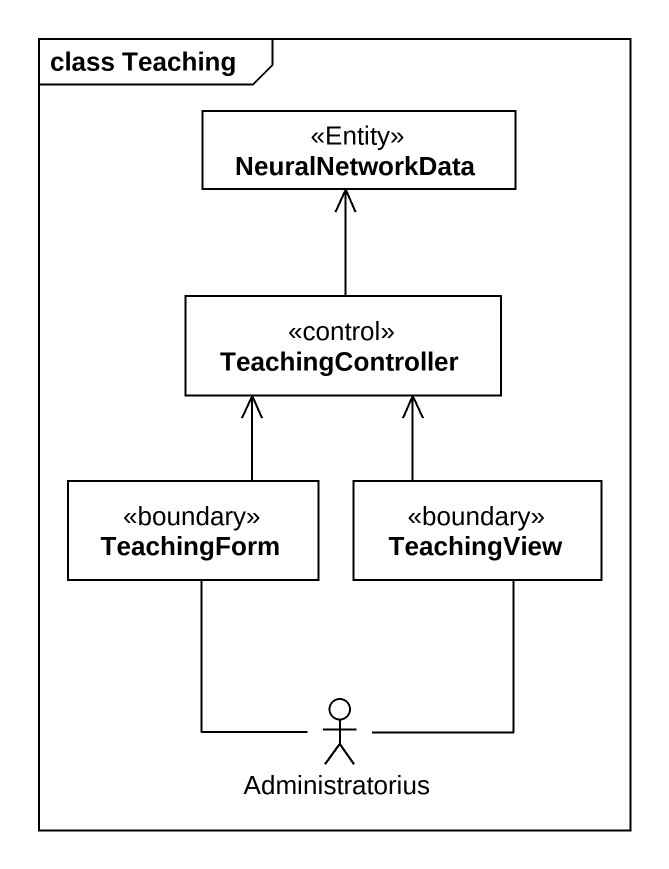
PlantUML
@startuml
mainframe class Teaching
allowmixing
hide circle
hide empty members
class NeuralNetworkData <<Entity>>
class TeachingController <<control>>
class TeachingForm <<boundary>>
class TeachingView <<boundary>>
actor Administratorius
TeachingController -up-> NeuralNetworkData
TeachingForm -up-> TeachingController
TeachingView -up-> TeachingController
Administratorius -up- TeachingForm
Administratorius -up- TeachingView
@enduml
